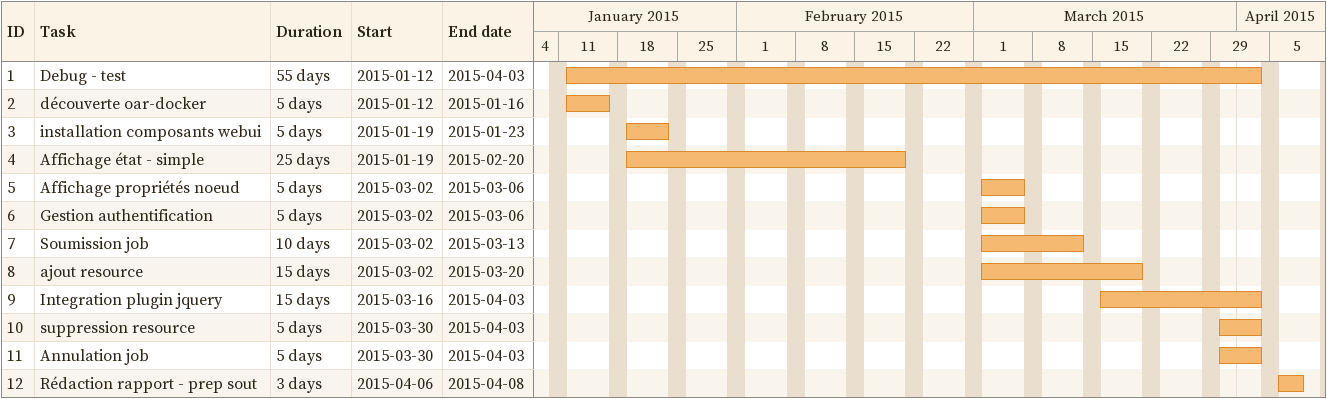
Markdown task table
| ID | Task | Duration | Start | Finish |
|---|---|---|---|---|
| 1 | Debug - test | 55d | 2015-01-12 | 2015-04-03 |
| 2 | découverte oar-docker | 5d | 2015-01-12 | 2015-01-16 |
| 3 | installation composants webui | 5d | 2015-01-19 | 2015-01-23 |
| 4 | Affichage état - simple | 25d | 2015-01-19 | 2015-02-20 |
| 5 | Affichage propriétés noeud | 5d | 2015-03-02 | 2015-03-06 |
| 6 | Gestion authentification | 5d | 2015-03-02 | 2015-03-06 |
| 7 | Soumission job | 10d | 2015-03-02 | 2015-03-13 |
| 8 | ajout resource | 15d | 2015-03-02 | 2015-03-20 |
| 9 | Integration plugin jquery | 15d | 2015-03-16 | 2015-04-03 |
| 10 | suppression resource | 5d | 2015-03-30 | 2015-04-03 |
| 11 | Annulation job | 5d | 2015-03-30 | 2015-04-03 |
| 12 | Rédaction rapport - prep sout | 3d | 2015-04-06 | 2015-04-08 |
